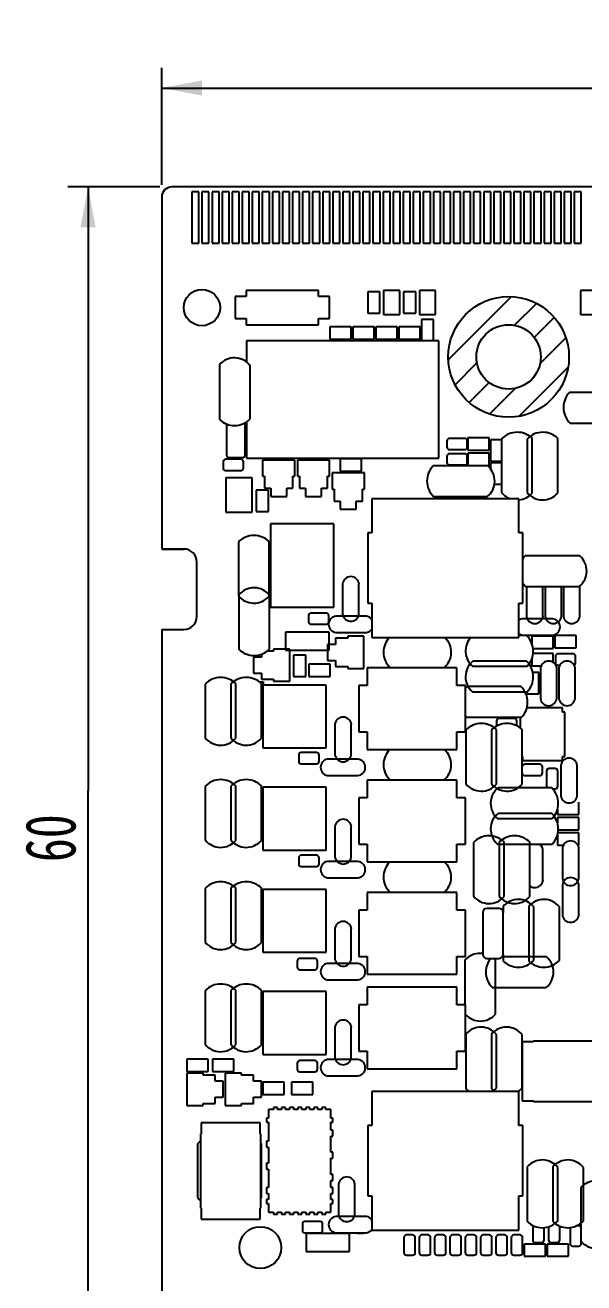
# Model space of a CAD drawing. Header units: millimetres. Extents: x 0 to 404, y 102 to 364.
# Drawn here: x 57.8 to 85.6, y 136.8 to 199.3 of the extents above; entities that cross this region are included whole.
import ezdxf

# ---------------------------------------------------------------- set-up
doc = ezdxf.new("R2010")
doc.units = ezdxf.units.MM
doc.header["$LTSCALE"] = 30.734
doc.layers.get('0').update_dxf_attribs({"linetype": 'CONTINUOUS'})
for name, color, linetype in [('02___PRT_ALL_AXES', 7, 'CONTINUOUS'), ('03___PRT_ALL_CURVES', 7, 'CONTINUOUS'), ('ECAD_C0402', 7, 'CONTINUOUS'), ('ECAD_C0603', 7, 'CONTINUOUS'), ('ECAD_CAP_2_3D5X2D8_H1D4', 7, 'CONTINUOUS'), ('ECAD_CAP_2_3D5X2D8_H1D9', 7, 'CONTINUOUS'), ('ECAD_DFN8_0D5_2X2_H0D8_T1D6X0D9', 7, 'CONTINUOUS'), ('ECAD_FIDUCIAL_MARK', 7, 'CONTINUOUS'), ('ECAD_LCC13_P4MM_SQ3MM_P8H', 7, 'CONTINUOUS'), ('ECAD_LCC21_P4MM_3X4MM_P8H', 7, 'CONTINUOUS'), ('ECAD_R0402', 7, 'CONTINUOUS'), ('ECAD_SMC0201', 7, 'CONTINUOUS'), ('ECAD_SMC0402', 7, 'CONTINUOUS'), ('ECAD_SMC0402-10UF', 7, 'CONTINUOUS'), ('ECAD_SMC0603', 7, 'CONTINUOUS'), ('ECAD_SMCR_P6X1P0_P40H', 7, 'CONTINUOUS'), ('ECAD_SMI4450X4006_2H_MA', 7, 'CONTINUOUS'), ('ECAD_SML_7P0X6P6_3P0H', 7, 'CONTINUOUS'), ('ECAD_SMR0201', 7, 'CONTINUOUS'), ('ECAD_SOD-123', 7, 'CONTINUOUS'), ('ECAD_SOD523', 7, 'CONTINUOUS'), ('ECAD_SOIC8_208', 7, 'CONTINUOUS'), ('ECAD_SOT723', 7, 'CONTINUOUS'), ('ECAD_TK1_LCC21_3100X5100_400_MA', 7, 'CONTINUOUS')]:
    doc.layers.add(name, color=color, linetype=linetype)
doc.styles.get("Standard").update_dxf_attribs({"font": 'txt', "width": 0.7})
doc.dimstyles.new('DIMSTYLE_4', dxfattribs={"dimtxt": 2.5, "dimasz": 2, "dimexe": 1, "dimexo": 0.6, "dimtad": 1, "dimdsep": 46, "dimtxsty": 'STANDARD', "dimblk": '_FILLED', "dimblk1": '_FILLED', "dimblk2": '_FILLED', "dimcen": 0.09, "dimazin": 2, "dimtp": 0.01, "dimtm": 0.01, "dimtfac": 1, "dimtofl": 0, "dimtmove": 0, "dimatfit": 3, "dimldrblk": '_FILLED', "dimfxl": 1, "dimtolj": 1, "dimarcsym": 0})

# ---------------------------------------------------------------- blocks, each defined once
blk = doc.blocks.new('_FILLED')
at = {"color": 0, "linetype": 'ByBlock'}
blk.add_solid([(0, 0), (-1, 0.1875), (-1, -0.1875)], dxfattribs=at)
blk = doc.blocks.new('*D30')
at = {"color": 2, "linetype": 'Continuous', "transparency": 16777216}
for p, q in [((64.621, 191.373), (64.621, 197.192)), ((134.221, 191.373), (134.221, 197.192)), ((64.621, 196.192), (99.421, 196.192)), ((134.221, 196.192), (99.421, 196.192))]:
    blk.add_line(p, q, dxfattribs=at)
at = {"color": 2, "linetype": 'Continuous', "transparency": 16777216, "xscale": 2, "yscale": 2, "zscale": 2, "rotation": 180}
blk.add_blockref('_FILLED', (64.621, 196.192), dxfattribs=at)
at = {"color": 2, "linetype": 'Continuous', "transparency": 16777216, "xscale": 2, "yscale": 2, "zscale": 2}
blk.add_blockref('_FILLED', (134.221, 196.192), dxfattribs=at)
at = {"color": 2, "linetype": 'Continuous', "transparency": 16777216, "insert": (99.847, 199.317), "char_height": 2.5, "width": 7, "attachment_point": 2, "line_spacing_factor": 0.9}
blk.add_mtext('69.6', dxfattribs=at)
blk = doc.blocks.new('*D31')
at = {"color": 2, "linetype": 'Continuous', "transparency": 16777216}
for p, q in [((64.521, 191.273), (59.961, 191.273)), ((60.961, 191.273), (60.961, 161.273)), ((60.961, 131.273), (60.961, 161.273)), ((67.021, 131.273), (59.961, 131.273))]:
    blk.add_line(p, q, dxfattribs=at)
at = {"color": 2, "linetype": 'Continuous', "transparency": 16777216, "xscale": 2, "yscale": 2, "zscale": 2}
for p, rotation in [((60.961, 191.273), 90), ((60.961, 131.273), 270)]:
    blk.add_blockref('_FILLED', p, dxfattribs=dict(at, rotation=rotation))
at = {"color": 2, "linetype": 'Continuous', "transparency": 16777216, "insert": (57.836, 158.895), "char_height": 2.5, "width": 3.5, "attachment_point": 2, "rotation": 90, "line_spacing_factor": 0.9}
blk.add_mtext('60', dxfattribs=at)

msp = doc.modelspace()

# ---------------------------------------------------------------- linework, layer by layer
at = {"color": 7, "linetype": 'Continuous'}
for p, q in [((64.621, 190.773), (64.621, 173.273)), ((95.171, 191.273), (65.121, 191.273)), ((66.121, 191.023), (66.121, 188.473)), ((66.471, 191.023), (66.121, 191.023)), ((66.471, 188.473), (66.471, 191.023)), ((66.621, 191.023), (66.621, 188.473)), ((66.971, 191.023), (66.621, 191.023)), ((66.971, 188.473), (66.971, 191.023)), ((67.121, 191.023), (67.121, 188.473)), ((67.471, 191.023), (67.121, 191.023)), ((67.471, 188.473), (67.471, 191.023)), ((67.621, 191.023), (67.621, 188.473)), ((67.971, 191.023), (67.621, 191.023)), ((67.971, 188.473), (67.971, 191.023)), ((68.121, 191.023), (68.121, 188.473)), ((68.471, 191.023), (68.121, 191.023)), ((68.471, 188.473), (68.471, 191.023)), ((68.621, 191.023), (68.621, 188.473)), ((68.971, 191.023), (68.621, 191.023)), ((68.971, 188.473), (68.971, 191.023)), ((69.121, 191.023), (69.121, 188.473)), ((69.471, 191.023), (69.121, 191.023)), ((69.471, 188.473), (69.471, 191.023)), ((69.621, 191.023), (69.621, 188.473)), ((69.971, 191.023), (69.621, 191.023)), ((69.971, 188.473), (69.971, 191.023)), ((70.121, 191.023), (70.121, 188.473)), ((70.471, 191.023), (70.121, 191.023)), ((70.471, 188.473), (70.471, 191.023)), ((70.621, 191.023), (70.621, 188.473)), ((70.971, 191.023), (70.621, 191.023)), ((70.971, 188.473), (70.971, 191.023)), ((71.121, 191.023), (71.121, 188.473)), ((71.471, 191.023), (71.121, 191.023)), ((71.471, 188.473), (71.471, 191.023)), ((71.621, 191.023), (71.621, 188.473)), ((71.971, 191.023), (71.621, 191.023)), ((71.971, 188.473), (71.971, 191.023)), ((72.121, 191.023), (72.121, 188.473)), ((72.471, 191.023), (72.121, 191.023)), ((72.471, 188.473), (72.471, 191.023)), ((72.621, 191.023), (72.621, 188.473)), ((72.971, 191.023), (72.621, 191.023)), ((72.971, 188.473), (72.971, 191.023)), ((73.121, 191.023), (73.121, 188.473)), ((73.471, 191.023), (73.121, 191.023)), ((73.471, 188.473), (73.471, 191.023)), ((73.621, 191.023), (73.621, 188.473)), ((73.971, 191.023), (73.621, 191.023)), ((73.971, 188.473), (73.971, 191.023)), ((74.121, 191.023), (74.121, 188.473)), ((74.471, 191.023), (74.121, 191.023)), ((74.471, 188.473), (74.471, 191.023)), ((74.621, 191.023), (74.621, 188.473)), ((74.971, 191.023), (74.621, 191.023)), ((74.971, 188.473), (74.971, 191.023)), ((75.121, 191.023), (75.121, 188.473)), ((75.471, 191.023), (75.121, 191.023)), ((75.471, 188.473), (75.471, 191.023)), ((75.621, 191.023), (75.621, 188.473)), ((75.971, 191.023), (75.621, 191.023)), ((75.971, 188.473), (75.971, 191.023)), ((76.121, 191.023), (76.121, 188.473)), ((76.471, 191.023), (76.121, 191.023)), ((76.471, 188.473), (76.471, 191.023)), ((76.621, 191.023), (76.621, 188.473)), ((76.971, 191.023), (76.621, 191.023)), ((76.971, 188.473), (76.971, 191.023)), ((77.121, 191.023), (77.121, 188.473)), ((77.471, 191.023), (77.121, 191.023)), ((77.471, 188.473), (77.471, 191.023)), ((77.621, 191.023), (77.621, 188.473)), ((77.971, 191.023), (77.621, 191.023)), ((77.971, 188.473), (77.971, 191.023)), ((78.121, 191.023), (78.121, 188.473)), ((78.471, 191.023), (78.121, 191.023)), ((78.471, 188.473), (78.471, 191.023)), ((78.621, 191.023), (78.621, 188.473)), ((78.971, 191.023), (78.621, 191.023)), ((78.971, 188.473), (78.971, 191.023)), ((79.121, 191.023), (79.121, 188.473)), ((79.471, 191.023), (79.121, 191.023)), ((79.471, 188.473), (79.471, 191.023)), ((79.621, 191.023), (79.621, 188.473)), ((79.971, 191.023), (79.621, 191.023)), ((79.971, 188.473), (79.971, 191.023)), ((80.121, 191.023), (80.121, 188.473)), ((80.471, 191.023), (80.121, 191.023)), ((80.471, 188.473), (80.471, 191.023)), ((80.621, 191.023), (80.621, 188.473)), ((80.971, 191.023), (80.621, 191.023)), ((80.971, 188.473), (80.971, 191.023)), ((81.121, 191.023), (81.121, 188.473)), ((81.471, 191.023), (81.121, 191.023)), ((81.471, 188.473), (81.471, 191.023)), ((81.621, 191.023), (81.621, 188.473)), ((81.971, 191.023), (81.621, 191.023)), ((81.971, 188.473), (81.971, 191.023)), ((82.121, 191.023), (82.121, 188.473)), ((82.471, 191.023), (82.121, 191.023)), ((82.471, 188.473), (82.471, 191.023)), ((82.621, 191.023), (82.621, 188.473)), ((82.971, 191.023), (82.621, 191.023)), ((82.971, 188.473), (82.971, 191.023)), ((83.121, 191.023), (83.121, 188.473)), ((83.471, 191.023), (83.121, 191.023)), ((83.471, 188.473), (83.471, 191.023)), ((83.621, 191.023), (83.621, 188.473)), ((83.971, 191.023), (83.621, 191.023)), ((83.971, 188.473), (83.971, 191.023)), ((84.121, 191.023), (84.121, 188.473)), ((84.471, 191.023), (84.121, 191.023)), ((84.471, 188.473), (84.471, 191.023)), ((84.621, 191.023), (84.621, 188.473)), ((84.971, 191.023), (84.621, 191.023)), ((84.971, 188.473), (84.971, 191.023)), ((85.121, 191.023), (85.121, 188.473)), ((85.471, 191.023), (85.121, 191.023)), ((85.471, 188.473), (85.471, 191.023)), ((66.121, 188.473), (66.471, 188.473)), ((66.621, 188.473), (66.971, 188.473)), ((67.121, 188.473), (67.471, 188.473)), ((67.621, 188.473), (67.971, 188.473)), ((68.121, 188.473), (68.471, 188.473)), ((68.621, 188.473), (68.971, 188.473)), ((69.121, 188.473), (69.471, 188.473)), ((69.621, 188.473), (69.971, 188.473)), ((70.121, 188.473), (70.471, 188.473)), ((70.621, 188.473), (70.971, 188.473)), ((71.121, 188.473), (71.471, 188.473)), ((71.621, 188.473), (71.971, 188.473)), ((72.121, 188.473), (72.471, 188.473)), ((72.621, 188.473), (72.971, 188.473)), ((73.121, 188.473), (73.471, 188.473)), ((73.621, 188.473), (73.971, 188.473)), ((74.121, 188.473), (74.471, 188.473)), ((74.621, 188.473), (74.971, 188.473)), ((75.121, 188.473), (75.471, 188.473)), ((75.621, 188.473), (75.971, 188.473)), ((76.121, 188.473), (76.471, 188.473)), ((76.621, 188.473), (76.971, 188.473)), ((77.121, 188.473), (77.471, 188.473)), ((77.621, 188.473), (77.971, 188.473)), ((78.121, 188.473), (78.471, 188.473)), ((78.621, 188.473), (78.971, 188.473)), ((79.121, 188.473), (79.471, 188.473)), ((79.621, 188.473), (79.971, 188.473)), ((80.121, 188.473), (80.471, 188.473)), ((80.621, 188.473), (80.971, 188.473)), ((81.121, 188.473), (81.471, 188.473)), ((81.621, 188.473), (81.971, 188.473)), ((82.121, 188.473), (82.471, 188.473)), ((82.621, 188.473), (82.971, 188.473)), ((83.121, 188.473), (83.471, 188.473)), ((83.621, 188.473), (83.971, 188.473)), ((84.121, 188.473), (84.471, 188.473)), ((84.621, 188.473), (84.971, 188.473)), ((85.121, 188.473), (85.471, 188.473)), ((64.621, 173.273), (65.737, 173.273)), ((66.371, 169.923), (66.371, 172.623)), ((64.621, 169.273), (64.621, 134.273)), ((64.621, 169.273), (65.721, 169.273))]:
    msp.add_line(p, q, dxfattribs=at)
for centre, radius, start, end in [((65.121, 190.773), 0.5, 90, 180), ((65.721, 172.623), 0.65, 0, 88.59641), ((65.721, 169.923), 0.65, 270, 360)]:
    msp.add_arc(centre, radius, start, end, dxfattribs=at)
at = {"layer": '02___PRT_ALL_AXES', "color": 7, "linetype": 'Continuous'}
for centre, radius in [((66.621, 185.273), 0.9), ((81.861, 182.823), 1.6)]:
    msp.add_circle(centre, radius, dxfattribs=at)
at = {"layer": '03___PRT_ALL_CURVES', "color": 2, "linetype": 'Continuous'}
for p, q in [((78.864, 182.678), (82.006, 185.819)), ((82.161, 184.394), (83.249, 185.482)), ((83.136, 183.789), (84.131, 184.784)), ((83.428, 182.5), (84.705, 183.777)), ((79.201, 181.434), (80.289, 182.522)), ((82.376, 179.867), (84.816, 182.308)), ((79.9, 180.552), (80.895, 181.547)), ((80.907, 179.979), (82.184, 181.256))]:
    msp.add_line(p, q, dxfattribs=at)
at = {"layer": '03___PRT_ALL_CURVES', "color": 40, "linetype": 'Continuous'}
for p, q in [((65.737, 173.273), (64.621, 173.273)), ((69.455, 166.671), (69.667, 166.671)), ((69.667, 166.671), (69.667, 166.506)), ((69.65, 164.171), (69.574, 164.171)), ((74.249, 139.277), (74.343, 139.257)), ((74.343, 139.257), (74.656, 139.257)), ((74.916, 139.31), (75.07, 139.405))]:
    msp.add_line(p, q, dxfattribs=at)
for radius in [3, 1.6]:
    msp.add_circle((81.861, 182.823), radius, dxfattribs=at)
at = {"layer": 'ECAD_C0402', "color": 7, "linetype": 'Continuous'}
for p, q in [((73.612, 171.535), (73.612, 170.011)), ((74.425, 170.011), (74.425, 171.535)), ((82.756, 171.408), (82.756, 169.934)), ((83.569, 169.934), (83.569, 171.408)), ((74.806, 169.934), (73.282, 169.934)), ((84.052, 169.807), (82.528, 169.807)), ((73.282, 169.122), (74.806, 169.122)), ((82.528, 168.995), (84.052, 168.995)), ((83.442, 167.369), (83.442, 165.845)), ((84.255, 165.845), (84.255, 167.369)), ((73.231, 164.55), (73.231, 163.026)), ((74.044, 163.026), (74.044, 164.55)), ((74.374, 162.822), (72.85, 162.822)), ((72.85, 162.01), (74.374, 162.01)), ((73.231, 159.47), (73.231, 157.946)), ((74.044, 157.946), (74.044, 159.47)), ((83.569, 156.803), (83.569, 158.327)), ((74.374, 157.742), (72.85, 157.742)), ((72.85, 156.93), (74.374, 156.93)), ((73.231, 154.39), (73.231, 152.866)), ((74.044, 152.866), (74.044, 154.39)), ((74.374, 152.662), (72.85, 152.662)), ((72.85, 151.85), (74.374, 151.85)), ((73.231, 149.487), (73.231, 147.963)), ((74.044, 147.963), (74.044, 149.487)), ((74.374, 147.887), (72.85, 147.887)), ((72.85, 147.074), (74.374, 147.074)), ((73.409, 141.69), (73.409, 140.166)), ((74.222, 140.166), (74.222, 141.69)), ((74.806, 140.089), (73.282, 140.089)), ((73.282, 139.277), (74.806, 139.277))]:
    msp.add_line(p, q, dxfattribs=at)
for centre, radius, start, end in [((74.019, 171.491), 0.409, 6.1355, 173.8645), ((73.326, 169.528), 0.409, 96.1355, 263.8645), ((74.019, 170.091), 0.414, 191.2065, 348.7935), ((74.726, 169.528), 0.414, 30.86553, 78.7935), ((82.608, 169.401), 0.414, 101.2065, 132.52748), ((83.163, 169.978), 0.409, 186.1355, 353.8645), ((84.008, 169.401), 0.409, 276.1355, 83.8645), ((74.726, 169.528), 0.414, 281.2065, 329.13447), ((82.608, 169.401), 0.414, 227.47252, 258.7935), ((83.849, 167.288), 0.414, 11.2065, 168.7935), ((83.849, 165.889), 0.409, 186.1355, 353.8645), ((73.638, 164.506), 0.409, 6.1355, 173.8645), ((72.931, 162.416), 0.414, 101.2065, 258.7935), ((73.638, 163.106), 0.414, 191.2065, 348.7935), ((74.331, 162.416), 0.409, 276.1355, 83.8645), ((73.638, 159.426), 0.409, 6.1355, 173.8645), ((83.163, 158.246), 0.414, 118.07924, 130.93066), ((83.163, 158.246), 0.414, 11.2065, 61.92076), ((72.931, 157.336), 0.414, 101.2065, 258.7935), ((73.638, 158.026), 0.414, 191.2065, 348.7935), ((74.331, 157.336), 0.409, 276.1355, 83.8645), ((83.163, 156.846), 0.409, 228.0184, 353.8645), ((73.638, 154.346), 0.409, 6.1355, 173.8645), ((72.931, 152.256), 0.414, 101.2065, 258.7935), ((73.638, 152.946), 0.414, 191.2065, 348.7935), ((74.331, 152.256), 0.409, 276.1355, 83.8645), ((73.638, 149.444), 0.409, 6.1355, 173.8645), ((72.931, 147.481), 0.414, 101.2065, 258.7935), ((73.638, 148.044), 0.414, 191.2065, 348.7935), ((74.331, 147.481), 0.409, 276.1355, 83.8645), ((73.816, 141.646), 0.409, 6.1355, 173.8645), ((73.326, 139.683), 0.409, 96.1355, 263.8645), ((73.816, 140.246), 0.414, 191.2065, 348.7935), ((74.726, 139.683), 0.414, 30.86553, 78.7935), ((74.726, 139.683), 0.414, 281.2065, 323.83775)]:
    msp.add_arc(centre, radius, start, end, dxfattribs=at)
at = {"layer": 'ECAD_C0603', "color": 7, "linetype": 'Continuous'}
for p, q in [((67.491, 182.431), (67.491, 179.713)), ((69.015, 179.739), (69.015, 182.406)), ((87.608, 181.06), (84.89, 181.06)), ((84.915, 179.536), (87.582, 179.536)), ((81.512, 178.748), (81.512, 176.081)), ((82.782, 178.748), (82.782, 176.081)), ((83.036, 176.056), (83.036, 178.774)), ((84.306, 176.056), (84.306, 178.774)), ((80.826, 177.402), (78.108, 177.402)), ((78.134, 175.878), (80.801, 175.878)), ((68.431, 173.617), (68.431, 170.95)), ((69.955, 170.925), (69.955, 173.643)), ((85.398, 172.932), (82.68, 172.932)), ((82.706, 171.408), (85.373, 171.408)), ((68.456, 171.001), (68.456, 168.283)), ((69.98, 168.309), (69.98, 170.976)), ((82.756, 168.969), (82.368, 168.969)), ((82.756, 167.699), (80.089, 167.699)), ((80.064, 167.445), (82.782, 167.445)), ((66.78, 166.556), (66.78, 163.889)), ((68.05, 166.556), (68.05, 163.889)), ((68.304, 163.864), (68.304, 166.582)), ((69.574, 163.864), (69.574, 166.582)), ((82.477, 166.429), (79.81, 166.429)), ((80.064, 166.175), (82.782, 166.175)), ((79.785, 164.905), (82.502, 164.905)), ((79.734, 164.27), (79.734, 161.603)), ((81.004, 164.27), (81.004, 161.603)), ((81.258, 161.578), (81.258, 164.296)), ((82.528, 161.578), (82.528, 164.296)), ((66.78, 161.476), (66.78, 158.809)), ((68.05, 161.476), (68.05, 158.809)), ((68.304, 158.784), (68.304, 161.502)), ((69.574, 158.784), (69.574, 161.502)), ((84.001, 161.4), (81.334, 161.4)), ((84.001, 160.13), (81.334, 160.13)), ((81.309, 159.876), (84.026, 159.876)), ((80.115, 158.682), (80.115, 156.015)), ((81.309, 158.606), (84.026, 158.606)), ((81.385, 158.682), (81.385, 156.015)), ((81.639, 155.99), (81.639, 158.708)), ((82.909, 155.99), (82.909, 158.708)), ((66.78, 156.396), (66.78, 153.729)), ((68.05, 156.396), (68.05, 153.729)), ((68.304, 153.704), (68.304, 156.422)), ((69.574, 153.704), (69.574, 156.422)), ((81.588, 155.507), (81.588, 155.202)), ((82.858, 155.507), (82.858, 152.789)), ((83.112, 152.815), (83.112, 155.482)), ((84.382, 152.815), (84.382, 155.482)), ((79.683, 152.84), (79.683, 150.614)), ((81.207, 150.148), (81.207, 152.866)), ((83.747, 152.993), (81.535, 152.993)), ((81.588, 153.12), (81.588, 152.789)), ((68.304, 148.624), (68.304, 151.342)), ((69.574, 148.624), (69.574, 151.342)), ((81.055, 151.469), (83.722, 151.469)), ((66.78, 151.316), (66.78, 148.649)), ((68.05, 151.316), (68.05, 148.649)), ((79.734, 149.157), (79.734, 146.439)), ((81.004, 149.157), (81.004, 146.439)), ((81.258, 146.465), (81.258, 149.132)), ((82.528, 146.465), (82.528, 149.132)), ((66.399, 143.696), (66.399, 141.029)), ((69.574, 141.004), (69.574, 143.722)), ((82.782, 142.553), (82.782, 139.835)), ((84.052, 142.553), (84.052, 139.835)), ((84.306, 139.861), (84.306, 142.528)), ((85.576, 139.861), (85.576, 142.528)), ((85.449, 141.537), (85.449, 138.87))]:
    msp.add_line(p, q, dxfattribs=at)
for centre, radius, start, end in [((68.242, 181.783), 0.992, 38.87366, 139.21666), ((85.66, 180.31), 1.074, 135.76217, 180.00017), ((85.66, 180.31), 1.074, 180.00023, 226.13823), ((68.24, 180.483), 1.074, 225.76217, 270.00017), ((68.24, 180.483), 1.074, 270.00023, 316.13823), ((82.287, 178.004), 1.074, 90.00023, 136.13823), ((82.287, 178.004), 1.074, 45.76217, 90.00017), ((83.557, 178.004), 1.074, 90.00023, 136.13823), ((83.557, 178.004), 1.074, 45.76217, 90.00017), ((78.878, 176.653), 1.074, 135.76217, 180.00017), ((80.178, 176.651), 0.992, 308.87366, 49.21666), ((78.878, 176.653), 1.074, 180.00023, 226.13823), ((82.284, 176.704), 0.992, 218.87366, 250.99309), ((82.284, 176.704), 0.992, 274.98647, 319.21666), ((83.554, 176.704), 0.992, 218.87366, 319.21666), ((69.206, 172.873), 1.074, 90.00023, 136.13823), ((69.206, 172.873), 1.074, 45.76217, 90.00017), ((83.45, 172.182), 1.074, 135.76217, 145.84176), ((84.75, 172.18), 0.992, 308.87366, 49.21666), ((69.208, 170.353), 0.992, 38.87366, 139.21666), ((83.45, 172.182), 1.074, 214.23501, 226.13823), ((69.203, 171.573), 0.992, 218.87366, 319.21666), ((76.719, 168.144), 1.074, 137.19804, 180.00017), ((78.019, 168.142), 0.992, 308.87366, 47.6138), ((80.712, 168.197), 0.992, 136.29434, 229.21666), ((82.012, 168.194), 1.074, 0.00023, 46.13823), ((69.206, 169.053), 1.074, 225.76217, 270.00017), ((69.206, 169.053), 1.074, 270.00023, 316.13823), ((76.719, 168.144), 1.074, 180.00023, 226.13823), ((80.712, 166.927), 0.992, 128.87366, 229.21666), ((82.012, 166.924), 1.074, 0.00023, 46.13823), ((82.012, 168.194), 1.074, 315.76217, 0.00017), ((67.555, 165.812), 1.074, 90.00023, 136.13823), ((67.555, 165.812), 1.074, 45.76217, 90.00017), ((68.825, 165.812), 1.074, 90.00023, 136.13823), ((68.825, 165.812), 1.074, 45.76217, 90.00017), ((80.433, 165.657), 0.992, 128.87366, 139.70276), ((81.733, 165.654), 1.074, 0.00023, 46.13823), ((82.012, 166.924), 1.074, 315.76217, 0.00017), ((81.733, 165.654), 1.074, 315.76217, 0.00017), ((80.433, 165.657), 0.992, 220.70615, 229.21666), ((80.509, 163.526), 1.074, 90.00023, 136.13823), ((80.509, 163.526), 1.074, 45.76217, 90.00017), ((81.779, 163.526), 1.074, 90.00023, 136.13823), ((81.779, 163.526), 1.074, 45.76217, 90.00017), ((67.552, 164.512), 0.992, 218.87366, 319.21666), ((68.822, 164.512), 0.992, 218.87366, 319.21666), ((76.719, 162.556), 1.074, 135.76217, 180.00017), ((78.019, 162.554), 0.992, 308.87366, 49.21666), ((76.719, 162.556), 1.074, 180.00023, 226.13823), ((67.555, 160.732), 1.074, 90.00023, 136.13823), ((67.555, 160.732), 1.074, 45.76217, 90.00017), ((68.825, 160.732), 1.074, 90.00023, 136.13823), ((68.825, 160.732), 1.074, 45.76217, 90.00017), ((80.506, 162.226), 0.992, 218.87366, 319.21666), ((81.957, 160.627), 0.992, 128.87366, 229.21666), ((81.776, 162.226), 0.992, 218.87366, 319.21666), ((83.257, 160.625), 1.074, 0.00023, 46.13823), ((81.957, 159.357), 0.992, 128.87366, 229.21666), ((83.257, 159.355), 1.074, 0.00023, 46.13823), ((83.257, 160.625), 1.074, 315.76217, 0.00017), ((80.89, 157.938), 1.074, 90.00023, 136.13823), ((80.89, 157.938), 1.074, 45.76217, 90.00017), ((82.16, 157.938), 1.074, 90.00023, 136.13823), ((82.16, 157.938), 1.074, 45.76217, 90.00017), ((83.257, 159.355), 1.074, 315.76217, 0.00017), ((67.552, 159.432), 0.992, 218.87366, 319.21666), ((68.822, 159.432), 0.992, 218.87366, 319.21666), ((76.719, 156.968), 1.074, 135.76217, 180.00017), ((78.019, 156.966), 0.992, 308.87366, 49.21666), ((76.719, 156.968), 1.074, 180.00023, 226.13823), ((67.555, 155.652), 1.074, 90.00023, 136.13823), ((67.555, 155.652), 1.074, 45.76217, 90.00017), ((68.825, 155.652), 1.074, 90.00023, 136.13823), ((68.825, 155.652), 1.074, 45.76217, 90.00017), ((80.887, 156.638), 0.992, 218.87366, 319.21666), ((82.157, 156.638), 0.992, 218.87366, 319.21666), ((82.339, 154.859), 0.992, 38.87366, 139.21666), ((83.609, 154.859), 0.992, 38.87366, 139.21666), ((67.552, 154.352), 0.992, 218.87366, 319.21666), ((68.822, 154.352), 0.992, 218.87366, 319.21666), ((80.458, 152.096), 1.074, 90.00023, 136.13823), ((80.458, 152.096), 1.074, 83.52746, 90.00017), ((81.799, 152.243), 1.074, 140.91726, 180.00017), ((80.458, 152.096), 1.074, 45.76217, 50.3497), ((82.337, 153.559), 1.074, 225.76217, 270.00017), ((82.337, 153.559), 1.074, 270.00023, 316.13823), ((83.607, 153.559), 1.074, 225.76217, 270.00017), ((83.607, 153.559), 1.074, 270.00023, 316.13823), ((83.099, 152.241), 0.992, 308.87366, 49.21666), ((81.799, 152.243), 1.074, 180.00023, 226.13823), ((67.555, 150.572), 1.074, 90.00023, 136.13823), ((67.555, 150.572), 1.074, 45.76217, 90.00017), ((68.825, 150.572), 1.074, 90.00023, 136.13823), ((68.825, 150.572), 1.074, 45.76217, 90.00017), ((80.456, 150.796), 0.992, 221.10004, 319.21666), ((80.485, 148.509), 0.992, 38.87366, 139.21666), ((81.755, 148.509), 0.992, 38.87366, 139.21666), ((67.552, 149.272), 0.992, 218.87366, 319.21666), ((68.822, 149.272), 0.992, 218.87366, 319.21666), ((80.483, 147.209), 1.074, 225.76217, 237.50322), ((81.753, 147.209), 1.074, 225.76217, 237.50322), ((80.483, 147.209), 1.074, 302.63572, 316.13823), ((81.753, 147.209), 1.074, 302.63572, 316.13823), ((67.174, 142.952), 1.074, 125.88362, 136.13823), ((68.825, 142.952), 1.074, 45.76217, 47.28429), ((83.533, 141.905), 0.992, 38.87366, 139.21666), ((84.803, 141.905), 0.992, 38.87366, 139.21666), ((86.224, 140.793), 1.074, 90.00023, 136.13823), ((67.171, 141.652), 0.992, 218.87366, 230.12528), ((68.822, 141.652), 0.992, 317.51776, 319.21666), ((83.531, 140.605), 1.074, 225.76217, 270.00017), ((83.531, 140.605), 1.074, 270.00023, 316.13823), ((84.801, 140.605), 1.074, 225.76217, 270.00017), ((84.801, 140.605), 1.074, 270.00023, 316.13823), ((86.221, 139.493), 0.992, 218.87366, 319.21666)]:
    msp.add_arc(centre, radius, start, end, dxfattribs=at)
at = {"layer": 'ECAD_CAP_2_3D5X2D8_H1D4', "color": 7, "linetype": 'Continuous'}
for p, q in [((82.539, 148.763), (82.539, 145.842)), ((83.089, 148.763), (82.539, 148.763)), ((83.089, 148.805), (83.089, 148.763)), ((86.793, 148.805), (83.089, 148.805)), ((82.539, 145.842), (83.089, 145.842)), ((83.089, 145.842), (83.089, 145.801)), ((83.089, 145.801), (86.793, 145.801))]:
    msp.add_line(p, q, dxfattribs=at)
at = {"layer": 'ECAD_CAP_2_3D5X2D8_H1D9', "color": 7, "linetype": 'Continuous'}
for p, q in [((66.589, 144.752), (66.589, 144.202)), ((69.51, 144.752), (66.589, 144.752)), ((69.51, 144.202), (69.51, 144.752)), ((66.548, 144.202), (66.548, 140.498)), ((66.589, 144.202), (66.548, 144.202)), ((69.551, 144.202), (69.51, 144.202)), ((69.551, 140.498), (69.551, 144.202)), ((66.548, 140.498), (66.589, 140.498)), ((66.589, 140.498), (66.589, 139.948)), ((69.51, 139.948), (69.51, 140.498)), ((69.51, 140.498), (69.551, 140.498)), ((66.589, 139.948), (69.51, 139.948))]:
    msp.add_line(p, q, dxfattribs=at)
at = {"layer": 'ECAD_DFN8_0D5_2X2_H0D8_T1D6X0D9', "color": 7, "linetype": 'Continuous'}
for p, q in [((84.535, 165.373), (82.768, 165.373)), ((84.535, 165.169), (84.535, 165.373)), ((84.646, 165.169), (84.535, 165.169)), ((84.646, 162.965), (84.646, 165.169)), ((82.442, 164.905), (82.442, 164.36)), ((82.528, 162.965), (82.549, 162.965)), ((82.549, 162.965), (82.549, 162.761)), ((82.549, 162.761), (84.535, 162.761)), ((84.535, 162.761), (84.535, 162.965)), ((84.535, 162.965), (84.646, 162.965))]:
    msp.add_line(p, q, dxfattribs=at)
at = {"layer": 'ECAD_FIDUCIAL_MARK', "color": 7, "linetype": 'Continuous'}
msp.add_circle((69.523, 138.54), 1.041, dxfattribs=at)
at = {"layer": 'ECAD_LCC13_P4MM_SQ3MM_P8H', "color": 7, "linetype": 'Continuous'}
for p, q in [((69.65, 166.506), (69.65, 163.381)), ((72.8, 166.506), (69.65, 166.506)), ((72.8, 163.381), (72.8, 166.506)), ((69.65, 163.381), (72.8, 163.381)), ((69.65, 161.426), (69.65, 158.301)), ((72.8, 161.426), (69.65, 161.426)), ((72.8, 158.301), (72.8, 161.426)), ((69.65, 158.301), (72.8, 158.301)), ((69.65, 156.346), (69.65, 153.221)), ((72.8, 156.346), (69.65, 156.346)), ((72.8, 153.221), (72.8, 156.346)), ((69.65, 153.221), (72.8, 153.221)), ((69.65, 151.266), (69.65, 148.141)), ((72.8, 151.266), (69.65, 151.266)), ((72.8, 148.141), (72.8, 151.266)), ((69.65, 148.141), (72.8, 148.141))]:
    msp.add_line(p, q, dxfattribs=at)
at = {"layer": 'ECAD_LCC21_P4MM_3X4MM_P8H', "color": 7, "linetype": 'Continuous'}
for p, q in [((70.031, 174.524), (70.031, 170.374)), ((73.181, 174.524), (70.031, 174.524)), ((73.181, 170.374), (73.181, 174.524)), ((70.031, 170.374), (73.181, 170.374))]:
    msp.add_line(p, q, dxfattribs=at)
at = {"layer": 'ECAD_R0402', "color": 7, "linetype": 'Continuous'}
for p, q in [((70.778, 169.137), (70.778, 168.248)), ((72.937, 169.137), (70.778, 169.137)), ((72.937, 168.248), (72.937, 169.137)), ((70.778, 168.248), (72.937, 168.248)), ((71.799, 139.236), (71.799, 138.347)), ((73.958, 139.236), (71.799, 139.236)), ((73.958, 138.347), (73.958, 139.236)), ((71.799, 138.347), (73.958, 138.347))]:
    msp.add_line(p, q, dxfattribs=at)
at = {"layer": 'ECAD_SMC0201', "color": 7, "linetype": 'Continuous'}
for p, q in [((78.798, 178.647), (78.798, 178.342)), ((79.679, 178.774), (78.925, 178.774)), ((78.925, 178.215), (79.679, 178.215)), ((79.806, 178.342), (79.806, 178.647)), ((67.673, 177.605), (67.673, 177.3)), ((68.554, 177.732), (67.8, 177.732)), ((68.681, 177.3), (68.681, 177.605)), ((78.798, 177.885), (78.798, 177.58)), ((79.679, 178.012), (78.925, 178.012)), ((79.806, 177.58), (79.806, 177.885)), ((67.8, 177.173), (68.554, 177.173)), ((78.925, 177.453), (79.679, 177.453)), ((72.796, 170.087), (72.042, 170.087)), ((71.915, 169.96), (71.915, 169.655)), ((72.042, 169.528), (72.796, 169.528)), ((72.923, 169.655), (72.923, 169.96)), ((84.183, 167.928), (84.183, 167.623)), ((85.064, 168.055), (84.31, 168.055)), ((85.191, 167.623), (85.191, 167.928)), ((84.31, 167.496), (84.454, 167.496)), ((81.262, 164.727), (81.262, 164.463)), ((82.143, 164.854), (81.389, 164.854)), ((82.27, 164.476), (82.27, 164.727)), ((71.432, 163.026), (71.432, 162.721)), ((72.313, 163.153), (71.559, 163.153)), ((71.559, 162.594), (72.313, 162.594)), ((72.44, 162.721), (72.44, 163.026)), ((83.413, 162.568), (82.659, 162.568)), ((82.659, 162.01), (83.413, 162.01)), ((83.54, 162.137), (83.54, 162.441)), ((83.747, 162.234), (83.747, 161.48)), ((84.179, 162.361), (83.874, 162.361)), ((84.306, 161.48), (84.306, 162.234)), ((84.038, 161.353), (84.179, 161.353)), ((71.432, 157.92), (71.432, 157.615)), ((72.313, 158.047), (71.559, 158.047)), ((72.44, 157.615), (72.44, 157.92)), ((71.559, 157.488), (72.313, 157.488)), ((71.356, 152.789), (71.356, 152.485)), ((72.237, 152.916), (71.483, 152.916)), ((72.364, 152.485), (72.364, 152.789)), ((71.483, 152.358), (72.237, 152.358)), ((71.356, 147.709), (71.356, 147.405)), ((72.237, 147.836), (71.483, 147.836)), ((72.364, 147.405), (72.364, 147.709)), ((71.483, 147.278), (72.237, 147.278)), ((71.61, 139.708), (71.61, 139.404)), ((72.491, 139.835), (71.737, 139.835)), ((72.618, 139.404), (72.618, 139.708)), ((83.061, 139.646), (83.061, 138.925)), ((83.62, 138.925), (83.62, 139.531)), ((83.849, 139.583), (83.849, 138.925)), ((84.407, 138.925), (84.407, 139.615)), ((84.915, 139.501), (84.915, 138.747)), ((85.347, 139.628), (85.224, 139.628)), ((71.737, 139.277), (72.491, 139.277)), ((76.66, 139.044), (76.66, 138.29)), ((77.092, 139.171), (76.787, 139.171)), ((77.219, 138.29), (77.219, 139.044)), ((77.422, 139.044), (77.422, 138.29)), ((77.854, 139.171), (77.549, 139.171)), ((77.981, 138.29), (77.981, 139.044)), ((78.184, 139.044), (78.184, 138.29)), ((78.616, 139.171), (78.311, 139.171)), ((78.743, 138.29), (78.743, 139.044)), ((78.946, 139.044), (78.946, 138.29)), ((79.378, 139.171), (79.073, 139.171)), ((79.505, 138.29), (79.505, 139.044)), ((79.708, 139.044), (79.708, 138.29)), ((80.14, 139.171), (79.835, 139.171)), ((80.267, 138.29), (80.267, 139.044)), ((80.47, 139.044), (80.47, 138.29)), ((80.902, 139.171), (80.597, 139.171)), ((81.029, 138.29), (81.029, 139.044)), ((81.232, 139.044), (81.232, 138.29)), ((81.664, 139.171), (81.359, 139.171)), ((81.791, 138.29), (81.791, 139.044)), ((81.994, 139.044), (81.994, 138.29)), ((82.426, 139.171), (82.121, 139.171)), ((82.553, 138.29), (82.553, 139.044)), ((85.474, 138.747), (85.474, 138.853)), ((83.188, 138.798), (83.493, 138.798)), ((83.976, 138.798), (84.28, 138.798)), ((85.042, 138.62), (85.347, 138.62)), ((76.787, 138.163), (77.092, 138.163)), ((77.549, 138.163), (77.854, 138.163)), ((78.311, 138.163), (78.616, 138.163)), ((79.073, 138.163), (79.378, 138.163)), ((79.835, 138.163), (80.14, 138.163)), ((80.597, 138.163), (80.902, 138.163)), ((81.359, 138.163), (81.664, 138.163)), ((82.121, 138.163), (82.426, 138.163))]:
    msp.add_line(p, q, dxfattribs=at)
for centre, start, end in [((78.925, 178.647), 90, 180), ((78.925, 178.342), 180, 270), ((79.679, 178.647), 0, 90), ((79.679, 178.342), 270, 360), ((67.8, 177.605), 90, 180), ((68.554, 177.605), 0, 90), ((78.925, 177.885), 90, 180), ((79.679, 177.885), 0, 90), ((67.8, 177.3), 180, 270), ((68.554, 177.3), 270, 360), ((78.925, 177.58), 180, 270), ((79.679, 177.58), 270, 360), ((72.042, 169.96), 90, 180), ((72.796, 169.96), 0, 90), ((72.042, 169.655), 180, 270), ((72.796, 169.655), 270, 360), ((84.31, 167.928), 90, 180), ((84.31, 167.623), 180, 270), ((85.064, 167.928), 0, 90), ((85.064, 167.623), 270, 360), ((81.389, 164.727), 90, 180), ((82.143, 164.727), 0, 90), ((71.559, 163.026), 90, 180), ((71.559, 162.721), 180, 270), ((72.313, 163.026), 0, 90), ((72.313, 162.721), 270, 360), ((82.659, 162.441), 90, 180), ((82.659, 162.137), 180, 270), ((83.413, 162.441), 0, 90), ((83.413, 162.137), 270, 360), ((83.874, 162.234), 90, 180), ((84.179, 162.234), 0, 90), ((83.874, 161.48), 180, 220.72864), ((84.179, 161.48), 270, 360), ((71.559, 157.92), 90, 180), ((71.559, 157.615), 180, 270), ((72.313, 157.92), 0, 90), ((72.313, 157.615), 270, 360), ((71.483, 152.789), 90, 180), ((72.237, 152.789), 0, 90), ((71.483, 152.485), 180, 270), ((72.237, 152.485), 270, 360), ((71.483, 147.709), 90, 180), ((72.237, 147.709), 0, 90), ((71.483, 147.405), 180, 270), ((72.237, 147.405), 270, 360), ((71.737, 139.708), 90, 180), ((72.491, 139.708), 0, 90), ((85.042, 139.501), 157.53932, 180), ((85.347, 139.501), 35.28062, 90), ((71.737, 139.404), 180, 270), ((72.491, 139.404), 270, 360), ((76.787, 139.044), 90, 180), ((77.092, 139.044), 0, 90), ((77.549, 139.044), 90, 180), ((77.854, 139.044), 0, 90), ((78.311, 139.044), 90, 180), ((78.616, 139.044), 0, 90), ((79.073, 139.044), 90, 180), ((79.378, 139.044), 0, 90), ((79.835, 139.044), 90, 180), ((80.14, 139.044), 0, 90), ((80.597, 139.044), 90, 180), ((80.902, 139.044), 0, 90), ((81.359, 139.044), 90, 180), ((81.664, 139.044), 0, 90), ((82.121, 139.044), 90, 180), ((82.426, 139.044), 0, 90), ((83.188, 138.925), 180, 270), ((83.493, 138.925), 270, 360), ((83.976, 138.925), 180, 270), ((84.28, 138.925), 270, 360), ((76.787, 138.29), 180, 270), ((77.092, 138.29), 270, 360), ((77.549, 138.29), 180, 270), ((77.854, 138.29), 270, 360), ((78.311, 138.29), 180, 270), ((78.616, 138.29), 270, 360), ((79.073, 138.29), 180, 270), ((79.378, 138.29), 270, 360), ((79.835, 138.29), 180, 270), ((80.14, 138.29), 270, 360), ((80.597, 138.29), 180, 270), ((80.902, 138.29), 270, 360), ((81.359, 138.29), 180, 270), ((81.664, 138.29), 270, 360), ((82.121, 138.29), 180, 270), ((82.426, 138.29), 270, 360), ((85.042, 138.747), 180, 270), ((85.347, 138.747), 270, 360)]:
    msp.add_arc(centre, 0.127, start, end, dxfattribs=at)
at = {"layer": 'ECAD_SMC0402', "color": 7, "linetype": 'Continuous'}
for p, q in [((83.671, 171.408), (83.671, 169.934)), ((84.484, 169.934), (84.484, 171.408)), ((84.585, 171.408), (84.585, 169.934)), ((85.398, 169.934), (85.398, 171.408)), ((84.357, 167.369), (84.357, 165.845)), ((85.169, 165.845), (85.169, 167.369)), ((84.458, 162.507), (84.458, 160.983)), ((85.271, 160.983), (85.271, 162.507)), ((84.534, 158.428), (84.534, 156.904)), ((85.347, 156.904), (85.347, 158.428)), ((84.534, 156.574), (84.534, 155.05)), ((85.347, 155.05), (85.347, 156.574))]:
    msp.add_line(p, q, dxfattribs=at)
for centre, radius, start, end in [((84.077, 169.978), 0.409, 186.1355, 353.8645), ((84.992, 169.978), 0.409, 186.1355, 353.8645), ((84.763, 167.288), 0.414, 11.2065, 168.7935), ((84.763, 165.889), 0.409, 186.1355, 353.8645), ((84.865, 162.464), 0.409, 6.1355, 173.8645), ((84.865, 161.064), 0.414, 191.2065, 348.7935), ((84.941, 158.348), 0.414, 11.2065, 168.7935), ((84.941, 156.53), 0.409, 6.1355, 173.8645), ((84.941, 156.948), 0.409, 186.1355, 353.8645), ((84.941, 155.13), 0.414, 191.2065, 348.7935)]:
    msp.add_arc(centre, radius, start, end, dxfattribs=at)
at = {"layer": 'ECAD_SMC0402-10UF', "color": 7, "linetype": 'Continuous'}
for p, q in [((67.847, 179.493), (67.847, 177.923)), ((68.761, 177.923), (68.761, 179.548)), ((67.948, 177.821), (68.659, 177.821))]:
    msp.add_line(p, q, dxfattribs=at)
for centre, start, end in [((67.948, 177.923), 180, 270), ((68.659, 177.923), 270, 360)]:
    msp.add_arc(centre, 0.102, start, end, dxfattribs=at)
at = {"layer": 'ECAD_SMC0603', "color": 7, "linetype": 'Continuous'}
for p, q in [((80.572, 155.202), (80.572, 153.12)), ((81.385, 155.406), (80.775, 155.406)), ((81.588, 153.12), (81.588, 155.202)), ((80.775, 152.916), (81.385, 152.916))]:
    msp.add_line(p, q, dxfattribs=at)
for centre, start, end in [((80.775, 155.202), 90, 180), ((81.385, 155.202), 0, 90), ((80.775, 153.12), 180, 270), ((81.385, 153.12), 270, 360)]:
    msp.add_arc(centre, 0.203, start, end, dxfattribs=at)
at = {"layer": 'ECAD_SMCR_P6X1P0_P40H', "color": 7, "linetype": 'Continuous'}
for p, q in [((75.649, 186.132), (75.649, 184.928)), ((76.453, 186.132), (75.649, 186.132)), ((76.453, 184.928), (76.453, 186.132)), ((77.427, 186.132), (77.427, 184.928)), ((78.231, 186.132), (77.427, 186.132)), ((78.231, 184.928), (78.231, 186.132)), ((85.428, 186.132), (85.428, 184.928)), ((86.232, 186.132), (85.428, 186.132)), ((75.649, 184.928), (76.453, 184.928)), ((77.427, 184.928), (78.231, 184.928)), ((85.428, 184.928), (86.232, 184.928))]:
    msp.add_line(p, q, dxfattribs=at)
at = {"layer": 'ECAD_SMI4450X4006_2H_MA', "color": 7, "linetype": 'Continuous'}
for p, q in [((74.837, 167.367), (74.837, 166.489)), ((79.287, 167.367), (74.837, 167.367)), ((79.287, 166.489), (79.287, 167.367)), ((74.412, 166.489), (74.412, 164.187)), ((74.837, 166.489), (74.412, 166.489)), ((79.712, 166.489), (79.287, 166.489)), ((79.712, 164.187), (79.712, 166.489)), ((74.412, 164.187), (74.837, 164.187)), ((74.837, 164.187), (74.837, 163.307)), ((79.287, 163.307), (79.287, 164.187)), ((79.287, 164.187), (79.712, 164.187)), ((74.837, 163.307), (79.287, 163.307)), ((74.837, 161.779), (74.837, 160.901)), ((79.287, 161.779), (74.837, 161.779)), ((79.287, 160.901), (79.287, 161.779)), ((74.412, 160.901), (74.412, 158.599)), ((74.837, 160.901), (74.412, 160.901)), ((79.712, 160.901), (79.287, 160.901)), ((79.712, 158.599), (79.712, 160.901)), ((74.412, 158.599), (74.837, 158.599)), ((74.837, 158.599), (74.837, 157.719)), ((79.287, 157.719), (79.287, 158.599)), ((79.287, 158.599), (79.712, 158.599)), ((74.837, 157.719), (79.287, 157.719)), ((74.837, 156.191), (74.837, 155.313)), ((79.287, 156.191), (74.837, 156.191)), ((79.287, 155.313), (79.287, 156.191)), ((74.412, 155.313), (74.412, 153.011)), ((74.837, 155.313), (74.412, 155.313)), ((79.712, 155.313), (79.287, 155.313)), ((79.712, 153.011), (79.712, 155.313)), ((74.412, 153.011), (74.837, 153.011)), ((74.837, 153.011), (74.837, 152.131)), ((79.287, 152.131), (79.287, 153.011)), ((79.287, 153.011), (79.712, 153.011)), ((74.837, 152.131), (79.287, 152.131)), ((74.837, 151.492), (74.837, 150.614)), ((79.287, 151.492), (74.837, 151.492)), ((79.287, 150.614), (79.287, 151.492)), ((74.412, 150.614), (74.412, 148.312)), ((74.837, 150.614), (74.412, 150.614)), ((79.712, 150.614), (79.287, 150.614)), ((79.712, 148.312), (79.712, 150.614)), ((74.412, 148.312), (74.837, 148.312)), ((74.837, 148.312), (74.837, 147.432)), ((79.287, 147.432), (79.287, 148.312)), ((79.287, 148.312), (79.712, 148.312)), ((74.837, 147.432), (79.287, 147.432))]:
    msp.add_line(p, q, dxfattribs=at)
at = {"layer": 'ECAD_SML_7P0X6P6_3P0H', "color": 7, "linetype": 'Continuous'}
for p, q in [((75.068, 175.772), (75.068, 174.072)), ((82.368, 175.772), (75.068, 175.772)), ((82.368, 174.072), (82.368, 175.772)), ((74.868, 174.072), (74.868, 170.572)), ((75.068, 174.072), (74.868, 174.072)), ((82.568, 174.072), (82.368, 174.072)), ((82.568, 170.572), (82.568, 174.072)), ((74.868, 170.572), (75.068, 170.572)), ((75.068, 170.572), (75.068, 168.872)), ((82.368, 168.872), (82.368, 170.572)), ((82.368, 170.572), (82.568, 170.572)), ((75.068, 168.872), (82.368, 168.872)), ((75.068, 146.308), (75.068, 144.608)), ((82.368, 146.308), (75.068, 146.308)), ((82.368, 144.608), (82.368, 146.308)), ((74.868, 144.608), (74.868, 141.108)), ((75.068, 144.608), (74.868, 144.608)), ((82.568, 144.608), (82.368, 144.608)), ((82.568, 141.108), (82.568, 144.608)), ((74.868, 141.108), (75.068, 141.108)), ((75.068, 141.108), (75.068, 139.408)), ((82.368, 141.108), (82.568, 141.108)), ((82.368, 139.408), (82.368, 141.108)), ((75.068, 139.408), (82.368, 139.408))]:
    msp.add_line(p, q, dxfattribs=at)
at = {"layer": 'ECAD_SMR0201', "color": 7, "linetype": 'Continuous'}
for p, q in [((74.857, 186.059), (74.857, 185.001)), ((75.467, 186.059), (74.857, 186.059)), ((75.467, 185.001), (75.467, 186.059)), ((76.635, 186.059), (76.635, 185.001)), ((77.245, 186.059), (76.635, 186.059)), ((77.245, 185.001), (77.245, 186.059)), ((74.857, 185.001), (75.467, 185.001)), ((76.635, 185.001), (77.245, 185.001)), ((77.524, 184.688), (77.524, 183.629)), ((78.134, 184.688), (77.524, 184.688)), ((78.134, 183.629), (78.134, 184.688)), ((72.982, 184.311), (72.982, 183.701)), ((74.04, 184.311), (72.982, 184.311)), ((74.04, 183.701), (74.04, 184.311)), ((74.125, 184.311), (74.125, 183.701)), ((75.183, 184.311), (74.125, 184.311)), ((75.183, 183.701), (75.183, 184.311)), ((75.268, 184.311), (75.268, 183.701)), ((76.326, 184.311), (75.268, 184.311)), ((76.326, 183.701), (76.326, 184.311)), ((76.411, 184.311), (76.411, 183.701)), ((77.469, 184.311), (76.411, 184.311)), ((77.469, 183.701), (77.469, 184.311)), ((72.982, 183.701), (74.04, 183.701)), ((74.125, 183.701), (75.183, 183.701)), ((75.268, 183.701), (76.326, 183.701)), ((76.411, 183.701), (77.469, 183.701)), ((79.84, 178.799), (79.84, 178.189)), ((80.898, 178.799), (79.84, 178.799)), ((80.898, 178.189), (80.898, 178.799)), ((80.953, 178.693), (80.953, 177.635)), ((81.512, 178.693), (80.953, 178.693)), ((73.49, 177.758), (73.49, 177.148)), ((74.548, 177.758), (73.49, 177.758)), ((74.548, 177.148), (74.548, 177.758)), ((79.84, 178.189), (80.898, 178.189)), ((79.84, 178.037), (79.84, 177.427)), ((80.898, 178.037), (79.84, 178.037)), ((80.898, 177.427), (80.898, 178.037)), ((80.953, 177.635), (81.512, 177.635)), ((73.49, 177.148), (74.548, 177.148)), ((79.84, 177.427), (80.898, 177.427)), ((80.953, 177.55), (80.953, 177.203)), ((81.512, 177.55), (80.953, 177.55)), ((81.126, 176.492), (81.512, 176.492)), ((69.32, 176.204), (69.32, 175.145)), ((69.929, 176.204), (69.32, 176.204)), ((69.929, 175.145), (69.929, 176.204)), ((69.32, 175.145), (69.929, 175.145)), ((83.015, 168.944), (83.015, 168.558)), ((84.073, 168.944), (83.015, 168.944)), ((84.073, 168.334), (84.073, 168.944)), ((84.158, 168.969), (84.158, 168.36)), ((85.216, 168.969), (84.158, 168.969)), ((85.216, 168.36), (85.216, 168.969)), ((83.068, 168.334), (84.073, 168.334)), ((84.158, 168.36), (85.216, 168.36)), ((71.174, 167.987), (71.174, 166.929)), ((71.784, 167.987), (71.174, 167.987)), ((71.784, 166.929), (71.784, 167.987)), ((83.015, 167.831), (83.015, 167.471)), ((84.073, 168.08), (83.072, 168.08)), ((84.073, 167.606), (84.073, 168.08)), ((71.94, 167.547), (71.94, 166.937)), ((72.999, 167.547), (71.94, 167.547)), ((72.999, 166.937), (72.999, 167.547)), ((83.015, 167.471), (83.52, 167.471)), ((83.366, 167.136), (83.058, 167.136)), ((83.366, 166.078), (83.366, 167.136)), ((71.174, 166.929), (71.784, 166.929)), ((71.94, 166.937), (72.999, 166.937)), ((82.756, 166.175), (82.756, 166.078)), ((82.756, 166.078), (83.366, 166.078)), ((84.285, 160.325), (84.285, 160.079)), ((84.285, 160.079), (85.343, 160.079)), ((85.343, 160.079), (85.343, 160.689)), ((84.285, 159.927), (84.285, 159.659)), ((85.343, 159.927), (84.285, 159.927)), ((85.343, 159.317), (85.343, 159.927)), ((84.285, 159.055), (84.285, 158.555)), ((85.343, 159.165), (84.306, 159.165)), ((84.331, 159.317), (85.343, 159.317)), ((85.343, 158.555), (85.343, 159.165)), ((84.285, 158.555), (84.632, 158.555)), ((65.87, 147.913), (65.87, 147.303)), ((66.928, 147.913), (65.87, 147.913)), ((66.928, 147.303), (66.928, 147.913)), ((67.14, 147.913), (67.14, 147.303)), ((68.198, 147.913), (67.14, 147.913)), ((68.198, 147.303), (68.198, 147.913)), ((65.87, 147.303), (66.928, 147.303)), ((67.14, 147.303), (68.198, 147.303)), ((69.654, 146.77), (69.654, 146.16)), ((70.713, 146.77), (69.654, 146.77)), ((70.713, 146.16), (70.713, 146.77)), ((71.073, 146.77), (71.073, 146.16)), ((72.131, 146.77), (71.073, 146.77)), ((72.131, 146.16), (72.131, 146.77)), ((69.654, 146.16), (70.713, 146.16)), ((71.073, 146.16), (72.131, 146.16)), ((83.692, 138.718), (82.634, 138.718)), ((82.634, 138.718), (82.634, 138.108)), ((83.692, 138.108), (83.692, 138.718)), ((84.835, 138.718), (83.777, 138.718)), ((83.777, 138.718), (83.777, 138.108)), ((84.835, 138.108), (84.835, 138.718)), ((82.634, 138.108), (83.692, 138.108)), ((83.777, 138.108), (84.835, 138.108))]:
    msp.add_line(p, q, dxfattribs=at)
at = {"layer": 'ECAD_SOD-123', "color": 7, "linetype": 'Continuous'}
for p, q in [((68.266, 185.822), (68.266, 184.73)), ((68.814, 185.822), (68.266, 185.822)), ((68.814, 186.128), (68.814, 185.822)), ((72.417, 186.128), (68.814, 186.128)), ((72.417, 185.822), (72.417, 186.128)), ((72.965, 185.822), (72.417, 185.822)), ((72.965, 184.73), (72.965, 185.822)), ((68.266, 184.73), (68.814, 184.73)), ((68.814, 184.73), (68.814, 184.424)), ((72.417, 184.424), (72.417, 184.73)), ((72.417, 184.73), (72.965, 184.73)), ((68.814, 184.424), (72.417, 184.424))]:
    msp.add_line(p, q, dxfattribs=at)
at = {"layer": 'ECAD_SOD523', "color": 7, "linetype": 'Continuous'}
for p, q in [((67.804, 176.805), (67.804, 175.101)), ((69.109, 176.805), (67.804, 176.805)), ((69.109, 175.101), (69.109, 176.805)), ((67.804, 175.101), (69.109, 175.101))]:
    msp.add_line(p, q, dxfattribs=at)
at = {"layer": 'ECAD_SOIC8_208', "color": 7, "linetype": 'Continuous'}
for p, q in [((68.84, 183.625), (68.84, 182.526)), ((78.393, 183.625), (68.84, 183.625)), ((78.393, 177.783), (78.393, 183.625)), ((68.84, 179.6), (68.84, 177.783)), ((68.84, 177.783), (78.393, 177.783))]:
    msp.add_line(p, q, dxfattribs=at)
at = {"layer": 'ECAD_SOT723', "color": 7, "linetype": 'Continuous'}
for p, q in [((69.636, 177.694), (69.636, 176.891)), ((71.239, 177.694), (69.636, 177.694)), ((71.239, 176.891), (71.239, 177.694)), ((71.363, 177.694), (71.363, 176.891)), ((72.966, 177.694), (71.363, 177.694)), ((72.966, 176.891), (72.966, 177.694)), ((73.09, 177.059), (73.09, 176.256)), ((74.693, 177.059), (73.09, 177.059)), ((74.693, 176.256), (74.693, 177.059)), ((69.636, 176.891), (69.736, 176.891)), ((69.736, 176.891), (69.736, 176.291)), ((71.139, 176.291), (71.139, 176.891)), ((71.139, 176.891), (71.239, 176.891)), ((71.363, 176.891), (71.463, 176.891)), ((71.463, 176.891), (71.463, 176.291)), ((72.866, 176.291), (72.866, 176.891)), ((72.866, 176.891), (72.966, 176.891)), ((69.736, 176.291), (70.036, 176.291)), ((70.036, 176.291), (70.036, 175.891)), ((70.036, 175.891), (70.839, 175.891)), ((70.839, 175.891), (70.839, 176.291)), ((70.839, 176.291), (71.139, 176.291)), ((71.463, 176.291), (71.763, 176.291)), ((71.763, 176.291), (71.763, 175.891)), ((71.763, 175.891), (72.566, 175.891)), ((72.566, 175.891), (72.566, 176.291)), ((72.566, 176.291), (72.866, 176.291)), ((73.09, 176.256), (73.19, 176.256)), ((73.19, 176.256), (73.19, 175.656)), ((74.593, 175.656), (74.593, 176.256)), ((74.593, 176.256), (74.693, 176.256)), ((73.19, 175.656), (73.49, 175.656)), ((73.49, 175.656), (73.49, 175.256)), ((73.49, 175.256), (74.293, 175.256)), ((74.293, 175.256), (74.293, 175.656)), ((74.293, 175.656), (74.593, 175.656)), ((73.263, 168.833), (73.263, 168.533)), ((73.863, 168.833), (73.263, 168.833)), ((73.863, 168.933), (73.863, 168.833)), ((74.667, 168.933), (73.863, 168.933)), ((74.667, 167.329), (74.667, 168.933)), ((70.18, 168.298), (70.18, 168.198)), ((70.984, 168.298), (70.18, 168.298)), ((70.984, 166.694), (70.984, 168.298)), ((72.863, 168.533), (72.863, 167.729)), ((73.263, 168.533), (72.863, 168.533)), ((69.18, 167.898), (69.18, 167.094)), ((69.58, 167.898), (69.18, 167.898)), ((69.58, 168.055), (69.58, 167.898)), ((70.18, 168.198), (69.84, 168.198)), ((72.863, 167.729), (73.263, 167.729)), ((73.263, 167.729), (73.263, 167.429)), ((69.18, 167.094), (69.58, 167.094)), ((69.58, 167.094), (69.58, 166.794)), ((73.263, 167.429), (73.863, 167.429)), ((73.863, 167.429), (73.863, 167.329)), ((73.863, 167.329), (74.667, 167.329)), ((69.58, 166.794), (70.18, 166.794)), ((70.18, 166.794), (70.18, 166.694)), ((70.18, 166.694), (70.984, 166.694)), ((65.878, 147.216), (65.878, 145.612)), ((66.681, 147.216), (65.878, 147.216)), ((66.681, 147.116), (66.681, 147.216)), ((67.282, 147.116), (66.681, 147.116)), ((67.282, 146.816), (67.282, 147.116)), ((67.783, 147.216), (67.783, 145.612)), ((68.586, 147.216), (67.783, 147.216)), ((68.586, 147.116), (68.586, 147.216)), ((69.187, 147.116), (68.586, 147.116)), ((69.187, 146.816), (69.187, 147.116)), ((67.682, 146.816), (67.282, 146.816)), ((67.682, 146.012), (67.682, 146.816)), ((69.587, 146.816), (69.187, 146.816)), ((69.587, 146.012), (69.587, 146.816)), ((66.681, 145.612), (66.681, 145.712)), ((66.681, 145.712), (67.282, 145.712)), ((67.282, 145.712), (67.282, 146.012)), ((67.282, 146.012), (67.682, 146.012)), ((68.586, 145.612), (68.586, 145.712)), ((68.586, 145.712), (69.187, 145.712)), ((69.187, 145.712), (69.187, 146.012)), ((69.187, 146.012), (69.587, 146.012)), ((65.878, 145.612), (66.681, 145.612)), ((67.783, 145.612), (68.586, 145.612))]:
    msp.add_line(p, q, dxfattribs=at)
at = {"layer": 'ECAD_TK1_LCC21_3100X5100_400_MA', "color": 7, "linetype": 'Continuous'}
for p, q in [((69.929, 145.408), (69.929, 144.983)), ((70.179, 145.408), (69.929, 145.408)), ((70.179, 145.508), (70.179, 145.408)), ((70.379, 145.508), (70.179, 145.508)), ((70.379, 145.408), (70.379, 145.508)), ((70.579, 145.408), (70.379, 145.408)), ((70.579, 145.508), (70.579, 145.408)), ((70.779, 145.508), (70.579, 145.508)), ((70.779, 145.408), (70.779, 145.508)), ((70.979, 145.408), (70.779, 145.408)), ((70.979, 145.508), (70.979, 145.408)), ((71.179, 145.508), (70.979, 145.508)), ((71.179, 145.408), (71.179, 145.508)), ((71.379, 145.408), (71.179, 145.408)), ((71.379, 145.508), (71.379, 145.408)), ((71.579, 145.508), (71.379, 145.508)), ((71.579, 145.408), (71.579, 145.508)), ((71.779, 145.408), (71.579, 145.408)), ((71.779, 145.508), (71.779, 145.408)), ((71.979, 145.508), (71.779, 145.508)), ((71.979, 145.408), (71.979, 145.508)), ((72.179, 145.408), (71.979, 145.408)), ((72.179, 145.508), (72.179, 145.408)), ((72.379, 145.508), (72.179, 145.508)), ((72.379, 145.408), (72.379, 145.508)), ((72.579, 145.408), (72.379, 145.408)), ((72.579, 145.508), (72.579, 145.408)), ((72.779, 145.508), (72.579, 145.508)), ((72.779, 145.408), (72.779, 145.508)), ((73.029, 145.408), (72.779, 145.408)), ((73.029, 144.983), (73.029, 145.408)), ((69.829, 144.983), (69.829, 144.783)), ((69.929, 144.983), (69.829, 144.983)), ((69.829, 144.783), (69.929, 144.783)), ((69.929, 144.783), (69.929, 143.833)), ((73.129, 144.983), (73.029, 144.983)), ((73.029, 144.383), (73.029, 144.783)), ((73.029, 144.783), (73.129, 144.783)), ((73.129, 144.783), (73.129, 144.983)), ((69.829, 143.833), (69.829, 143.533)), ((69.929, 143.833), (69.829, 143.833)), ((73.129, 144.383), (73.029, 144.383)), ((73.029, 143.283), (73.029, 144.083)), ((73.029, 144.083), (73.129, 144.083)), ((73.129, 144.083), (73.129, 144.383)), ((69.829, 143.533), (69.929, 143.533)), ((69.929, 143.533), (69.929, 142.733)), ((73.129, 143.283), (73.029, 143.283)), ((73.129, 142.983), (73.129, 143.283)), ((69.829, 142.733), (69.829, 142.433)), ((69.929, 142.733), (69.829, 142.733)), ((73.029, 142.183), (73.029, 142.983)), ((73.029, 142.983), (73.129, 142.983)), ((69.829, 142.433), (69.929, 142.433)), ((69.929, 142.433), (69.929, 141.533)), ((73.129, 142.183), (73.029, 142.183)), ((73.129, 141.883), (73.129, 142.183)), ((69.829, 141.533), (69.829, 141.233)), ((69.929, 141.533), (69.829, 141.533)), ((73.029, 141.533), (73.029, 141.883)), ((73.029, 141.883), (73.129, 141.883)), ((73.129, 141.533), (73.029, 141.533)), ((73.129, 141.233), (73.129, 141.533)), ((69.829, 141.233), (69.929, 141.233)), ((69.829, 140.933), (69.829, 140.733)), ((69.929, 140.933), (69.829, 140.933)), ((69.829, 140.733), (69.929, 140.733)), ((69.929, 141.233), (69.929, 140.933)), ((69.929, 140.733), (69.929, 140.308)), ((73.029, 140.933), (73.029, 141.233)), ((73.029, 141.233), (73.129, 141.233)), ((73.129, 140.933), (73.029, 140.933)), ((73.029, 140.308), (73.029, 140.733)), ((73.029, 140.733), (73.129, 140.733)), ((73.129, 140.733), (73.129, 140.933)), ((69.929, 140.308), (70.179, 140.308)), ((70.179, 140.308), (70.179, 140.208)), ((70.179, 140.208), (70.379, 140.208)), ((70.379, 140.208), (70.379, 140.308)), ((70.379, 140.308), (70.579, 140.308)), ((70.579, 140.308), (70.579, 140.208)), ((70.579, 140.208), (70.779, 140.208)), ((70.779, 140.208), (70.779, 140.308)), ((70.779, 140.308), (70.979, 140.308)), ((70.979, 140.308), (70.979, 140.208)), ((70.979, 140.208), (71.179, 140.208)), ((71.179, 140.208), (71.179, 140.308)), ((71.179, 140.308), (71.379, 140.308)), ((71.379, 140.308), (71.379, 140.208)), ((71.379, 140.208), (71.579, 140.208)), ((71.579, 140.208), (71.579, 140.308)), ((71.579, 140.308), (71.779, 140.308)), ((71.779, 140.308), (71.779, 140.208)), ((71.779, 140.208), (71.979, 140.208)), ((71.979, 140.208), (71.979, 140.308)), ((71.979, 140.308), (72.179, 140.308)), ((72.179, 140.308), (72.179, 140.208)), ((72.179, 140.208), (72.379, 140.208)), ((72.379, 140.208), (72.379, 140.308)), ((72.379, 140.308), (72.579, 140.308)), ((72.579, 140.308), (72.579, 140.208)), ((72.579, 140.208), (72.779, 140.208)), ((72.779, 140.208), (72.779, 140.308)), ((72.779, 140.308), (73.029, 140.308))]:
    msp.add_line(p, q, dxfattribs=at)

# ---------------------------------------------------------------- dimensions: what is measured, and where the dimension line sits
at = {"color": 2, "linetype": 'Continuous'}
dim = msp.add_linear_dim(base=(134.221, 196.192), p1=(64.621, 190.773), p2=(134.221, 190.773), dimstyle='DIMSTYLE_4', dxfattribs=at)
dim.commit()
dim.dimension.update_dxf_attribs({"geometry": '*D30', "text_midpoint": (99.847, 196.192), "dimtype": 160})
dim = msp.add_linear_dim(base=(60.961, 191.273), p1=(67.621, 131.273), p2=(65.121, 191.273), angle=90, dimstyle='DIMSTYLE_4', dxfattribs=at)
dim.commit()
dim.dimension.update_dxf_attribs({"geometry": '*D31', "text_midpoint": (60.961, 158.895), "dimtype": 160})

doc.saveas('drawing.dxf')
